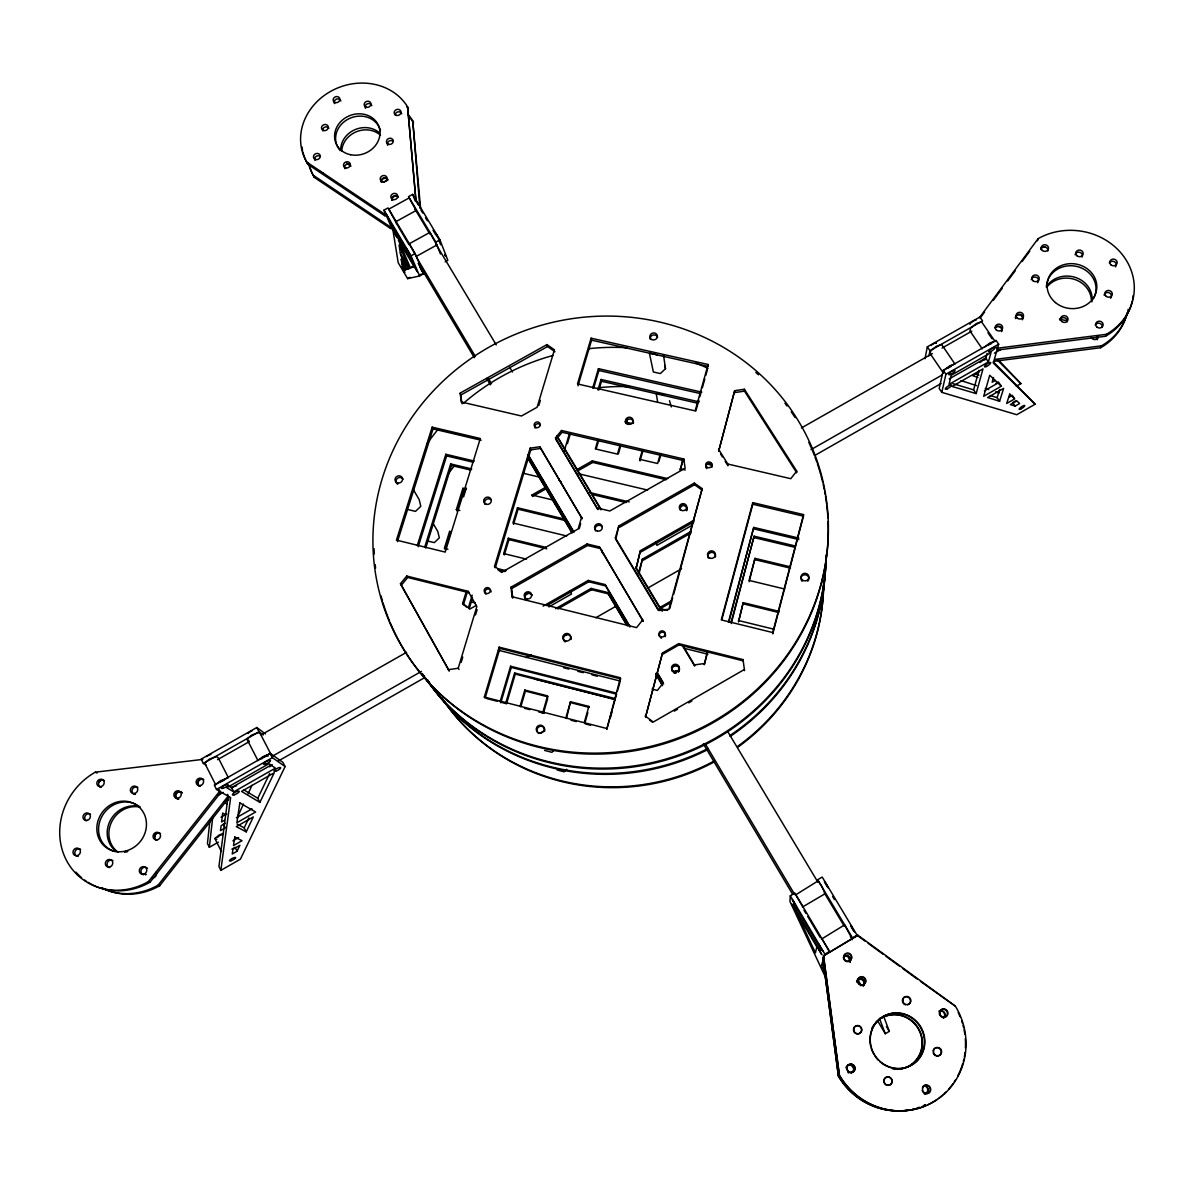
<?xml version="1.0" encoding="UTF-8"?>
<svg xmlns="http://www.w3.org/2000/svg" width="1194" height="1194" viewBox="0 0 1194 1194"><rect width="100%" height="100%" fill="white"/><g stroke="black" fill="none" stroke-linecap="round" stroke-linejoin="round"><path stroke-width="1.5" d="M744.384 389.259L796.726 471.108L796.667 472.794L744.474 391.139L744.384 389.259L734.683 390.677L718.713 451.019L734.683 390.677M803.458 516.166L803.532 514.584L752.757 502.629L721.28 619.91L772.757 632.551L772.772 633.835L803.458 516.166L752.817 504.241L752.757 502.629M823.636 958.364L824.89 954.17L829.502 951.454L794.861 893.112L790.294 895.784L789.95 901.47L825.308 976.886M795.323 895.067L818.174 880.829L821.845 886.351L825.158 893.694L802.443 907.037M210.04 819.532L207.443 843.471L209.353 847.307L218.338 842.173M209.353 847.307L212.636 817.994M228.009 797.025L218.935 866.501L220.86 870.366L240.397 859.173L285.097 766.578L282.903 762.354L270.157 753.324L214.293 785.115L216.502 789.473L230.636 797.622L220.86 870.366M818.009 881.754L818.174 880.829M925.007 358.722L927.335 346.842L979.871 317.022L982.543 320.887L929.977 350.738L928.962 355.812M1035.108 404.214L993.274 363.021L998.677 344.215L995.99 340.32L943.26 370.319L939.185 388.498L941.782 392.348L1016.766 414.721L1035.108 404.214L993.274 361.797M941.782 392.348L945.917 374.244L943.26 370.319M821.472 939.111L844.576 924.902L851.561 937.783M772.757 632.551L803.532 514.584M728.37 622.313L753.742 527.405L798.861 538.106M728.982 621.79L753.742 527.405M731.116 622.298L754.101 536.181L794.98 545.912M731.235 623.537L754.101 536.181M743.205 602.642L738.549 621.701L743.205 602.642L778.876 611.328M790.473 566.866L754.981 558.344L749.116 580.418L784.697 589.03M749.175 581.702L754.981 558.344M707.609 652.342L704.281 664.715L707.43 651.163M721.907 619.417L752.817 504.241M976.155 393.587L952.096 386.468L982.99 368.871L976.155 393.587L973.617 389.871L978.916 370.364M702.191 488.644L668.894 609.149L658.909 610.552L615.388 537.897L618.79 525.972L694.311 483.077L702.191 488.644L673.655 594.343M669.685 608.701L672.655 597.94M662.521 652.939L645.536 717.042L662.521 652.939L678.729 643.626L743.026 659.595L744.549 670.64M980.005 362.528L985.751 358.096L987.05 353.394M616.477 694.609L606.731 729.415L620.432 677.774L499.167 647.163L484.316 697.042L485.107 698.147L499.898 648.402L499.167 647.163M708.132 364.498L695.147 410.885L577.493 383.946L591.105 338.186L708.132 364.498L708.311 366.439L591.582 340.156L591.105 338.186M617.447 691.132L620.373 680.684M695.863 410.93L698.848 400.244M699.848 396.692L701.341 391.348M702.341 387.796L704.818 378.886M705.818 375.334L707.311 369.991M610.418 717.609L611.895 712.311M683.237 459.675L680.267 470.272L682.52 459.914M638.327 573.672L642.432 559.105L691.042 531.42M639.238 573.045L642.432 559.105M988.393 361.931L991.02 352.588L951.17 375.274L949.036 384.364L988.393 361.931L985.751 358.096M584.359 722.295L588.851 706.415L570.493 701.729L565.956 717.564M660.133 454.69L657.625 463.511L639.76 459.332L642.268 450.526M584.836 723.251L587.821 712.684M658.909 461.511L660.894 454.466M661.058 610.074L636.103 568.493L640.372 550.688L693.789 520.285M636.103 568.493L640.372 550.688M658.282 610.313L615.806 539.404L618.79 525.972M566.478 718.534L570.493 701.729M643.088 450.317L640.074 460.869L639.76 459.332M543.598 712.654L547.658 698.639M618.373 453.914L620.402 446.899M542.524 713.43L547.598 695.878L524.808 690.057L520.196 705.818M620.029 445.332L617.492 454.123L595.313 448.929L597.866 440.168M626.641 422.482L627.656 418.96M1132.21 301.067A62.118 55.999 7.5 0 1 1105.51 336.26L997.975 349.976L998.527 348.066L1106.331 334.32A62.282 56.118 7.5 0 0 1124.106 256.979A62.282 56.118 7.5 0 0 1038.123 238.651L979.543 317.529M520.823 706.803L525.42 691.087L524.808 690.057M596.239 448.735L598.806 439.989M581.627 517.047L578.165 528.927L502.241 571.986L494.555 566.299L530.136 448.168L539.778 446.765L582.135 518.614L539.778 446.765M579.18 528.763L580.657 523.688M505.853 702.759L514.614 672.998L614.91 698.505M597.955 389.931L601.045 379.483L699.147 401.856M514.614 672.998L515.271 674.103L506.54 703.788L501.211 702.281M598.91 389.945L601.463 381.244L601.045 379.483M993.542 377.453L992.139 382.244L995.348 380.423M500.092 701.759L510.569 666.237L616.194 693.042M592.702 388.08L598.433 368.662L701.818 392.154M500.793 702.803L511.256 667.386L510.569 666.237M593.672 388.095L598.881 370.483L598.433 368.662M823.427 955.916L857.889 935.245L955.379 1006.169A70.401 67.491 58.5 0 1 933.798 1101.749A70.401 67.491 58.5 0 1 839.382 1075.167L823.427 955.916L857.889 935.245M578 385.811L591.582 340.156M564.299 450.899L569.508 433.303M567.404 443.661L570.001 434.885M1037.482 240.8L1038.123 238.651M530.136 448.168L530.778 449.884L495.301 567.732L494.555 566.299M508.316 538.24L508.942 539.598L504.346 554.897L503.704 553.568L508.316 538.24L546.165 547.449M565.658 519.345L517.48 507.763L512.913 522.972L566.657 535.972M513.524 524.36L518.092 509.181L517.48 507.763M825.905 973.349L821.412 965.737L822.815 961.08L824.188 964.334M469.197 608.806L472.421 598.194M459.048 669.446L458.197 668.267L476.839 606.597L468.167 591.314L406.721 576.06L400.468 583.717L449.153 670.834L400.468 583.717M461.168 662.416L462.765 657.148M475.511 614.97L477.107 609.701M538.763 405.587L540.345 400.378M466.361 606.97L462.645 603.477L466.391 591.164M463.436 604.761L467.182 592.478M468.436 607.552L472.197 595.134M445.138 549.688L450.466 532.464L449.705 531.091L444.362 548.359L447.899 549.225M463.585 496.898L466.317 488.047M999.602 401.259L987.617 397.527L1003.632 388.378L999.602 401.259L997.154 397.677L999.632 389.587M462.929 488.271L463.675 489.734L457.093 511.032L456.332 509.614L462.929 488.271L466.451 489.122M424.87 546.643L450.675 463.929L471.734 468.943M425.736 548.031L451.466 465.496L450.675 463.929M417.258 545.568L445.825 454.287L474.317 461.063M418.243 546.703L446.646 455.914L445.825 454.287M432.153 427.153L396.438 540.121L445.213 552.091L480.301 438.497L432.153 427.153L433.049 428.915L397.438 541.613M844.307 925.663L844.576 924.902M1101.465 345.842L995.259 359.364L994.721 361.215L1100.659 347.723L1101.465 345.842A61.357 55.402 7.7 0 0 1127.42 312.813M1105.51 336.26L1106.331 334.32M237.307 817.547L243.472 803.995M248.098 793.846L251.949 785.368M246.233 831.86L236.308 826.621L253.307 816.92L246.233 831.86L244.203 827.875L248.904 817.875M237.054 851.232L239.875 845.292L232.949 849.247L232.248 853.979L237.054 851.232L235.084 847.322L231.875 849.158M259.874 802.383L241.546 791.398L274.232 772.772L259.874 802.383L257.77 798.264L269.665 773.503M980.155 318.022L984.557 312.082M993.378 300.201L1002.199 288.321M1007.706 280.888L1015.422 270.501M1022.049 261.59L1029.765 251.188M796.726 471.108L790.786 478.69L727.818 464.033L718.564 449.287M202.831 759.384L95.281 772.19A65.357 59.879 -51.7 0 0 65.685 858.829A65.357 59.879 -51.7 0 0 148.444 881.575L219.218 791.801L220.651 792.637L150.071 882.172A65.177 59.745 -51.7 0 1 87.908 882.276M101.848 888.052A64.342 59.043 -51.9 0 0 158.115 885.127L227.711 796.696L229.114 797.488L159.697 885.709A64.177 58.909 -51.9 0 1 101.833 887.739M642.775 619.776L636.611 627.611L512.062 596.731L510.987 587.194L587.09 543.971L599.433 546.956L643.133 621.089L599.433 546.956M555.479 437.914L597.97 509.629L556.061 439.661L555.479 437.914L561.523 430.497L683.819 459.003L684.072 460.72L562.076 432.258L561.523 430.497M556.061 439.661L562.076 432.258M401.453 585.105L407.706 577.463L468.988 592.702L468.167 591.314M566.717 769.264L564.135 771.817L557.195 770.011M554.12 750.175L551.927 752.324L544.598 750.429M663.476 354.961L665.521 368.647L660.372 373.573L653.357 371.976L649.476 353.454M204.607 763.145L209.293 759.175L216.189 756.563L218.338 757.936L228.457 777.831M258.008 760.668L246.904 739.116L251.665 735.116L258.456 732.564L260.441 734.011L271.545 755.459M215.562 784.816L220.293 780.861L227.188 778.204M259.202 759.668L262.799 756.683L269.59 754.071M269.68 766.802L272.038 764.861M221.323 851.367L214.86 838.472L219.009 835.084L223.562 833.248M984.065 347.499L989.93 342.947L995.005 341.275L981.572 321.858L976.498 323.484L970.662 328.051L969.946 330.977L982.259 348.872M838.367 1075.779L822.815 957.991L838.367 1075.779A69.267 66.401 58.8 0 0 908.768 1110.077M955.379 1006.169L920.499 981.423M877.68 1020.915L885.291 1033.735L889.306 1031.347L884.127 1017.542M821.412 965.737L824.263 964.065M744.459 669.446L653.267 722.027L645.178 715.967M674.341 711.117L677.535 709.281M688.699 702.848L691.893 700.997M662.819 654.178L678.998 644.894L743.116 660.819L743.026 659.595M1015.721 400.871L1012.706 402.587L1015.109 406.094L1019.631 403.512L1016.87 400.886L1010.363 404.617L1015.109 406.094M660.192 607.313L671.237 600.985M658.909 609.433L671.491 602.224M233.77 791.861L275.426 768.13L268.978 763.712L226.785 787.741L233.77 791.861L231.591 787.592L228.785 785.921M555.568 608.656L591.075 588.418L607.776 592.522L627.492 625.865M557.732 608.985L591.537 589.732L608.194 593.821L626.94 625.507M228.666 799.726L224.039 802.353L226.935 803.98M979.08 372.05L972.692 375.692L977.931 377.453M221.024 817.203L226.696 813.965M224.427 820.323L221.577 821.95L222.696 813.084L225.651 814.681M225.248 823.353L221.114 825.711L220.487 830.606L225.293 827.86L223.338 823.994M995.871 383.513L998.468 382.02M236.397 817.741L252.009 808.831M984.378 390.796L998.826 382.558L1001.333 386.214L983.677 396.304L989.736 375.259L1001.333 386.214M526.151 657.521L531.002 654.745M563.389 636.253L566.628 634.402M595.776 617.761L616.82 605.731M647.581 588.164L681.595 568.747M707.505 553.941L710.743 552.091M1016.318 386.259L1020.885 383.647L998.02 359.588M232.92 840.83L238.621 837.576M1009.079 397.169L1012.288 395.333L1013.915 397.692M265.486 733.952L256.8 727.519L201.159 759.1L203.338 763.429L206.219 765.175M476.391 605.343L469.973 608.985L462.645 603.477M203.338 763.429L259.008 731.803L263.337 734.982M512.062 596.731L512.763 598.09L511.689 588.582L587.597 545.479L599.895 548.449M619.208 527.509L694.535 484.719L702.4 490.286M217.532 759.683L249.233 741.668M261.173 734.892L406.632 652.267M801.443 427.945L932.365 353.573M942.066 348.066L971.841 331.156M175.369 793.07L178.593 791.234M524.569 594.567L527.808 592.731M272.247 756.295L421.422 671.386M810.995 449.631L942.32 374.886M216.502 789.473L272.396 757.653L285.097 766.578M945.917 374.244L998.677 344.215M543.076 606.149L588.239 580.433L605.179 584.597L629.566 625.775M546.882 605.597L588.717 581.776L605.612 585.926L629.939 627.029M640.73 552.106L693.998 521.793M218.293 795.159L223.144 792.398M231.248 787.786L271.769 764.712M278.247 761.026L424.094 677.968M548.882 606.895L571.568 593.985L569.747 590.851M692.401 525.136L656.879 545.374L656.118 541.792M815.144 455.242L941.126 383.513M949.2 378.901L986.348 357.752M994.423 353.155L1000.87 349.484M642.76 560.479L691.251 532.867M546.464 488.585L532.554 496.45L531.972 495.003L545.927 487.122M576.866 469.63L592.299 460.899L667.759 478.645M577.329 471.137L592.746 462.436L666.237 479.719M460.272 393.035L546.956 344.588L554.449 349.842L537.106 407.244L521.479 416.005L461.242 401.99L460.272 393.035L462.048 403.811M461.093 394.886L547.539 346.544L555.016 351.782M400.318 253.158L399.094 244.889L409.393 268.531L400.318 253.158L402.856 251.755M419.616 275.948L411.005 255.829L415.139 253.546L388.05 207.92L383.946 210.174L393.11 231.188L398.199 262.68L407.617 278.65L419.616 275.948L423.646 273.71L415.139 253.546M435.795 242.128L439.914 239.845L412.646 194.383L408.542 196.637L435.795 242.128L440.467 254.038M406.945 269.337L408.781 268.725L400.557 254.8L406.945 269.337L409.438 267.949M410.408 267.769L414.273 266.934L398.378 240.084L410.408 267.769L414.288 265.62M407.617 278.65L410.005 277.321M445.153 261.814L447.84 260.322L439.914 239.845M416.124 210.517L395.677 221.785L388.722 209.174L409.199 197.905L416.124 210.517L414.676 208.472M383.662 182.354L388.154 179.876M231.591 787.592L236.636 785.622M420.094 274.56L423.646 273.71M734.788 392.557L744.474 391.139M530.778 449.884L540.404 448.481M448.272 669.655L458.197 668.267M683.087 645.969L694.445 664.909L704.087 663.566M650.223 353.245L657.416 354.857M598.881 370.483L700.191 393.527M656.924 393.274L663.745 394.841M601.463 381.244L697.52 403.184M624.88 421.93L632.044 423.586M708.191 462.765L711.758 463.6M706.594 463.944L711.923 465.197M680.043 468.764L685.237 469.973M433.049 428.915L481.078 440.228M577.612 473.525L647.626 490.077M523.062 473.212L540.792 477.421M446.646 455.914L473.287 462.242M753.802 528.882L798.801 539.569M589.776 492.57L629.238 501.943M592.015 494.45L625.999 502.54M451.466 465.496L470.734 470.093M754.16 537.613L794.935 547.33M597.507 508.047L609.791 510.987L685.132 468.242L683.819 459.003M531.972 495.003L553.479 500.137M755.041 559.673L790.443 568.165M518.092 509.181L566.15 520.748M456.332 509.614L459.854 510.48M408.527 509.689L415.482 511.375L420.81 506.331L419.184 499.614L412.781 488.659M508.942 539.598L546.718 548.792M743.28 603.865L778.861 612.552M503.704 553.568L526.494 559.15M427.706 541.016L434.303 542.628L439.332 537.837L437.78 531.434L433.213 523.629M738.444 620.507L774.19 629.283M499.062 568.971L506.092 570.702M660.431 608.656L667.655 610.433M499.734 570.269L504.972 571.553M684.386 648.357L707.893 654.208M471.809 602.089L475.361 602.985M499.898 648.402L620.865 678.938M498.376 650.237L619.999 680.983M652.043 689.072L657.387 690.431L663.327 682.804L657.7 673.297M563.523 667.715L568.896 669.073M577.792 671.327L583.12 672.67M592 674.909L597.328 676.252M511.256 667.386L616.611 694.132M534.837 679.043L614.94 699.415M515.271 674.103L615.313 699.55M525.42 691.087L548.165 696.893M570.986 702.729L589.314 707.415L588.851 706.415M484.316 697.042L606.268 728.37M486.898 698.609L497.629 701.371M524.464 708.266L529.823 709.639M538.763 711.937L544.136 713.325M570.956 720.221L576.329 721.594M585.269 723.892L590.642 725.265M952.946 383.662L973.617 389.871M990.274 395.512L997.154 397.677M960.961 380.587L976.573 385.647M985.244 388.468L988.722 389.587M995.662 391.841L999.139 392.96M975.468 373.856L978.976 375.05M148.444 881.575L150.071 882.172M158.115 885.127L159.697 885.709M214.86 838.472L216.771 839.397M95.281 772.19L97.027 773.055M237.099 824.084L244.203 827.875M243.979 789.935L257.77 798.264M306.724 162.071L384.334 213.95L385.259 216.084L307.828 164.294L306.724 162.071A57.64 50.864 -21 0 1 331.26 91.028A57.64 50.864 -21 0 1 407.617 106.908L415.825 199.264L407.617 106.908M313.261 175.264L389.856 226.576L390.766 228.651L314.335 177.428L313.261 175.264A56.834 50.282 -21 0 1 308.38 163.071M246.904 739.116L248.949 740.549M857.68 935.723L865.157 941.156M868.142 943.335L883.097 954.215M886.097 956.394L899.56 966.185M902.545 968.364L917.499 979.259M497.853 569.628L501.689 572.463M649.566 720.057L652.252 722.072M997.244 359.931L1020.885 383.647M850.65 925.171L854.397 931.872M531.793 594.836C529.569 590.806 522.912 594.567 525.285 598.537M438.78 239.188L438.87 238.696M420.945 268.963L420.989 268.546M987.96 332.783L992.184 338.902M995.871 346.932L997.975 349.976M406.721 576.06L407.706 577.463M927.335 346.842L929.977 350.738M420.855 269.292L423.004 272.486L418.333 263.322M418.124 204.726L417.393 203.592M444.81 255.068L445.526 256.009L444.929 254.501M826.651 885.933C831.621 893.037 821.935 876.247 825.099 883.276M853.561 930.723L851.964 928.111M795.398 894.187L802.532 906.216M821.651 938.409L828.905 950.618M720.564 453.959L722.4 456.899M725.176 461.317L727.952 465.735L727.818 464.033M557.135 436.064L600.582 508.48M635.745 567.105L662.252 611.268M556.837 436.317L600.925 509.823M682.177 645.267L694.654 666.058L694.445 664.909M420.84 209.89L422.721 213.025M425.527 217.711L427.407 220.83M433.034 230.218L435.84 234.905M832.606 896.485L834.487 899.619M414.9 209.01L429.87 234.039M436.138 244.501L496.256 344.917M509.629 367.23L512.48 372.006M727.758 731.623L817.845 882.082M824.308 892.873L844.024 925.813M850.426 936.499L852.352 939.708M886.455 1026.541L889.306 1031.347M395.707 222.263L397.602 225.472M398.229 226.517L402.348 233.457M402.885 234.367L408.99 244.651M416.572 257.441L475.406 356.558M488.689 378.931L491.54 383.722M705.281 743.862L794.503 894.187M803.995 910.171L805.905 913.38M807.801 916.574L820.308 937.663M418.407 263.441L474.317 357.678M486.63 378.438L490.421 384.826M703.385 743.862L792.547 894.127M383.946 210.174L411.005 255.829M790.294 895.784L824.89 954.17M528.106 454.69L574.015 532.121M528.852 456.541L573.553 531.912M657.998 674.431L663.61 683.908M528.136 458.212L572.314 532.778M655.67 673.491L662.252 684.61M527.808 458.227L571.881 532.628M655.984 674.61L662.536 685.699M825.591 884.157L826.114 885.053M438.049 238.024L435.706 233.293L438.556 238.039M419.795 267.053L420.228 267.814M419.855 266.381L420.676 267.919M416.497 202.025L415.019 198.816L418.378 204.681M851.471 927.231L850.755 925.813M256.8 727.519L259.008 731.803M270.157 753.324L272.396 757.653M510.987 587.194L511.689 588.582M227.487 794.294L229.114 797.488M219.009 789.398L220.651 792.637M205.278 764.25L215.114 783.697M824.532 972.394L825.994 975.513M847.382 955.304L850.382 962.08M857.889 979.035L860.904 985.811M412.646 194.383L415.258 200.95M438.661 239.591L440.646 244.74M879.381 1018.243L885.291 1033.735M407.811 114.191A56.834 50.282 -21 0 1 412.736 120.818L420.587 208.338M588.239 580.433L588.717 581.776M591.075 588.418L591.537 589.732M587.09 543.971L587.597 545.479M605.179 584.597L605.612 585.926M607.776 592.522L608.194 593.821M546.956 344.588L547.539 346.544M664.595 365.394L665.521 368.647M669.506 400.736L671.282 406.945M592.299 460.899L592.746 462.436M615.388 537.897L615.806 539.404M678.729 643.626L678.998 644.894M656.252 393.721L657.685 402.199M679.684 509.659L681.401 505.659A3.716 3.537 -9.6 0 1 685.878 506.137L686.848 507.704A3.716 3.537 -9.6 0 1 686.475 510.39M823.561 955.484L839.382 1075.167M694.311 483.077L694.535 484.719M412.736 120.818L419.9 208.084M217.83 837.516A3.448 0.866 -27.1 0 1 217.89 837.248M218.621 836.457A3.448 0.866 -27.1 0 1 219.233 836.009M220.756 835.128A3.448 0.866 -27.1 0 1 222.994 834.322M261.725 758.906A3.881 1.075 -27.3 0 1 262.964 757.877M263.799 757.369A3.881 1.075 -27.3 0 1 268.128 756.16M219.845 782.548A3.91 1.075 -26.9 0 1 224.054 780.339M984.557 359.991A3.716 0.97 -34.3 0 1 985.363 359.484M987.901 345.484A3.791 1.015 -34.4 0 1 991.647 343.544M947.857 368.274A3.776 1.015 -34.1 0 1 951.021 366.468M969.946 324.35A3.776 1.06 -34.6 0 1 970.14 323.902M971.125 322.783A3.776 1.06 -34.6 0 1 973.453 321.082M974.244 320.679A3.776 1.06 -34.6 0 1 975.991 320.276M932.723 344.245A3.761 1.06 -34.3 0 1 936.409 343.379M931.23 345.424A3.761 1.06 -34.3 0 1 931.932 344.827M248.098 733.549A3.866 1.119 -27.1 0 1 252.262 730.698M206.681 756.578A3.895 1.119 -26.7 0 1 208.204 755.533M209.114 755.071A3.895 1.119 -26.7 0 1 210.89 754.399M650.297 339.424A3.776 3.492 -11 0 1 652.969 335.066A3.776 3.492 -11 0 1 657.596 337.424M540.673 733.325A3.94 3.836 -35.8 0 1 544.091 731.355M537.404 732.131A4 3.881 -35.5 0 1 540.434 726.25A4 3.881 -35.5 0 1 544.673 731.116M538.822 733.549A4 3.881 -35.5 0 1 538.016 732.937M801.084 579.583A3.97 3.791 2.6 0 1 805.86 574.851A3.97 3.791 2.6 0 1 807.756 581.179M802.144 581.269A3.97 3.791 2.6 0 1 801.502 580.493M397.736 484.242A3.821 3.567 -27.8 0 1 396.99 483.674M396.423 482.943A3.821 3.567 -27.8 0 1 398.005 477.973A3.821 3.567 -27.8 0 1 403.094 479.197M78.177 856.396A3.94 3.582 -52.8 0 1 75.013 851.606A3.94 3.582 -52.8 0 1 80.625 849.277M334.529 103.594A3.433 3 -21.1 0 1 336.395 99.177A3.433 3 -21.1 0 1 340.827 101.057M1115.942 266.128A3.731 3.343 8.3 0 1 1115.405 266.844M1109.286 262.964A3.731 3.343 8.3 0 1 1116.271 265.322M923.992 1085.555A4.224 4.015 59.9 0 1 928.216 1089.764A4.224 4.015 59.9 0 1 924.29 1093.898M922.529 1087.271A4.283 4.075 59.7 0 1 927.783 1085.6A4.283 4.075 59.7 0 1 930.096 1090.898A4.283 4.075 59.7 0 1 925.26 1093.495M924.246 1093.062A4.283 4.075 59.7 0 1 922.231 1090.48M307.828 164.294A57.506 50.76 -21 0 1 302.903 151.981M302.56 150.354A57.506 50.76 -21 0 1 302.037 147.056M406.647 106.475A57.506 50.76 -21 0 1 408.482 109.266M381.199 181.757A3.478 3.104 -20.8 0 1 387.602 179.16M392.154 200.368A3.492 3.119 -20.8 0 1 393.602 196.01A3.492 3.119 -20.8 0 1 398.244 197.01M387.737 145.28A3.463 3.06 -20.1 0 1 387.423 144.549M387.349 143.743A3.463 3.06 -20.1 0 1 393.274 141.34M344.887 168.757A3.463 3.075 -21.8 0 1 350.454 164.802M322.619 130.773A3.448 3.03 -21.9 0 1 328.947 128.206M365.498 108.266A3.433 3.015 -20.2 0 1 367.349 103.833A3.433 3.015 -20.2 0 1 371.812 105.714M314.903 160.429A3.463 3.06 -22.6 0 1 320.455 156.489M395.065 114.863A3.448 3.045 -19.4 0 1 401.766 113.833M340.215 150.623A22.999 20.298 -21 0 1 348.723 118.833A22.999 20.298 -21 0 1 380.408 130.624M323.081 172.891A3.418 3.03 -22.6 0 1 321.425 172.533M320.753 172.055A3.418 3.03 -22.6 0 1 320.246 171.443M351.006 166.13A22.731 20.119 -21 0 1 346.529 163.026M340.723 148.757A22.731 20.119 -21 0 1 355.484 129.445A22.731 20.119 -21 0 1 379.617 133.012M314.335 177.428A56.715 50.193 -21 0 1 310.336 168.429M309.873 166.847A56.715 50.193 -21 0 1 309.112 163.653M408.661 116.475A56.715 50.193 -21 0 1 410.781 119.027M411.766 120.355A56.715 50.193 -21 0 1 413.572 123.101M341.738 150.966A22.686 20.074 -21 0 1 356.439 131.713A22.686 20.074 -21 0 1 380.528 135.265M86.266 881.202A65.177 59.745 -51.7 0 1 84.655 880.068M81.565 877.635A65.177 59.745 -51.7 0 1 75.953 872.142M178.831 799.144A3.881 3.582 -50 0 1 175.772 793.965A3.881 3.582 -50 0 1 181.906 792.712M200.159 786.368A3.866 3.582 -49.2 0 1 198.01 781.339A3.866 3.582 -49.2 0 1 203.413 779.473M135.415 794.398A3.881 3.567 -49.9 0 1 132.221 789.697A3.881 3.567 -49.9 0 1 137.803 787.398M156.28 840.098A3.91 3.612 -52.2 0 1 155.31 834.904A3.91 3.612 -52.2 0 1 160.489 833.487M109.52 867.62A3.94 3.612 -53.5 0 1 107.46 862.471A3.94 3.612 -53.5 0 1 112.893 860.605M86.311 820.756A3.91 3.552 -51.2 0 1 85.401 815.606A3.91 3.552 -51.2 0 1 90.55 814.204M146.295 874.396A3.94 3.627 -54 0 1 145.37 874.784M143.444 874.784A3.94 3.627 -54 0 1 141.593 869.157A3.94 3.627 -54 0 1 147.519 868.351M100.997 787.398A3.881 3.537 -49.6 0 1 98.968 782.383A3.881 3.537 -49.6 0 1 104.341 780.533M127.788 851.576A26.074 23.895 -51.7 0 1 124.549 852.232M114.967 851.606A26.074 23.895 -51.7 0 1 102.072 816.129A26.074 23.895 -51.7 0 1 139.862 807.054A25.671 23.567 -51.9 0 0 111.549 822.084A25.671 23.567 -51.9 0 0 118.102 852.247M98.654 781.831A64.342 59.043 -51.9 0 1 102.057 779.473M156.115 872.262A3.895 3.582 -54.2 0 1 152.489 877.963M155.548 833.89A25.731 23.611 -51.9 0 1 154.698 837.113M116.43 851.576A25.731 23.611 -51.9 0 1 110.236 820.606A25.731 23.611 -51.9 0 1 139.758 806.681M937.23 1099.286A70.207 67.297 58.6 0 1 927.604 1104.823M925.574 1105.719A70.207 67.297 58.6 0 1 839.218 1075.272M958.2 1012.497A70.207 67.297 58.6 0 1 960.066 1016.676M961.677 1020.974A70.207 67.297 58.6 0 1 962.379 1023.154M963.021 1025.362A70.207 67.297 58.6 0 1 963.588 1027.571M964.08 1029.81A70.207 67.297 58.6 0 1 964.842 1034.317M965.319 1038.87A70.207 67.297 58.6 0 1 965.409 1047.974M965.006 1052.496A70.207 67.297 58.6 0 1 964.319 1056.974M963.871 1059.197A70.207 67.297 58.6 0 1 963.334 1061.391M962.737 1063.57A70.207 67.297 58.6 0 1 957.692 1076.063M955.469 1079.958A70.207 67.297 58.6 0 1 954.26 1081.854M952.991 1083.689A70.207 67.297 58.6 0 1 948.842 1088.928M945.782 1092.167A70.207 67.297 58.6 0 1 944.17 1093.704M942.499 1095.196A70.207 67.297 58.6 0 1 939.036 1097.973M859.605 984.707A4.134 4 56.3 0 1 859.128 977.811A4.134 4 56.3 0 1 865.486 980.468A4.134 4 56.3 0 1 860.59 985.11M905.515 1004.796A4.179 4.015 54.8 0 1 903.022 998.438A4.179 4.015 54.8 0 1 909.679 998.468A4.179 4.015 54.8 0 1 907.619 1004.796M933.111 1050.705A4.239 4.045 56.7 0 1 939.335 1048.392A4.239 4.045 56.7 0 1 939.588 1055.257A4.239 4.045 56.7 0 1 933.186 1052.869M883.918 1082.242A4.254 4.06 61.9 0 1 888.44 1077.033A4.254 4.06 61.9 0 1 891.291 1083.615A4.254 4.06 61.9 0 1 884.366 1083.256M939.917 1015.378A4.209 4.015 53.5 0 1 942.857 1009.184A4.209 4.015 53.5 0 1 947.275 1014.751A4.209 4.015 53.5 0 1 940.603 1016.228M847.247 1066.242A4.224 4.045 64.1 0 1 854.113 1065.988A4.224 4.045 64.1 0 1 851.635 1072.496A4.224 4.045 64.1 0 1 846.859 1067.257M870.665 1046.078A28.089 26.925 58.6 0 1 899.41 1013.318A28.089 26.925 58.6 0 1 922.469 1052.302A28.089 26.925 58.6 0 1 879.859 1061.615M878.53 1060.362A28.089 26.925 58.6 0 1 875.008 1056.108M874.023 1054.556A28.089 26.925 58.6 0 1 871.127 1047.839M925.544 1104.928A69.267 66.401 58.8 0 1 923.544 1105.808M919.44 1107.39A69.267 66.401 58.8 0 1 917.35 1108.077M915.231 1108.674A69.267 66.401 58.8 0 1 913.097 1109.226M856.591 981.781A4.075 3.94 56.6 0 1 862.366 979.349A4.075 3.94 56.6 0 1 863.352 985.692A4.075 3.94 56.6 0 0 862.411 979.259A4.075 3.94 56.6 0 0 856.635 981.692M843.77 956.812A4.045 3.925 55.3 0 1 850.128 961.663M843.561 957.155A4.03 3.925 55.4 0 1 849.904 961.991M923.604 1085.63A4.209 4 59.9 0 1 924.932 1093.823M938.977 1011.109A4.149 3.97 53.8 0 1 944.544 1012.631A4.149 3.97 53.8 0 1 943.29 1018.198M848.889 1072.943A4.164 4 64.2 0 1 847.904 1072.525M845.919 1067.869A4.164 4 64.2 0 1 846.292 1066.869M846.919 1066.018A4.164 4 64.2 0 1 853.262 1066.914A4.164 4 64.2 0 1 850.979 1072.958M871.948 1027.974A27.701 26.552 58.8 0 1 905.142 1016.631A27.701 26.552 58.8 0 1 921.753 1049.138A27.701 26.552 58.8 0 1 892.903 1069.003M925.141 1104.943A69.073 66.222 58.8 0 1 923.141 1105.838M919.052 1107.405A69.073 66.222 58.8 0 1 916.962 1108.077M914.858 1108.689A69.073 66.222 58.8 0 1 912.723 1109.226M908.41 1110.077A69.073 66.222 58.8 0 1 838.203 1075.869M856.74 981.155A4.06 3.94 56.6 0 1 864.098 984.229M863.74 985.199A4.06 3.94 56.6 0 1 863.128 986.035M939.499 1010.975A4.134 3.955 53.8 0 1 943.648 1017.81M847.546 1065.496A4.149 3.985 64.2 0 1 853.068 1067.048A4.149 3.985 64.2 0 1 851.74 1072.66M875.769 1022.601A27.626 26.492 58.8 0 1 917.589 1027.765A27.626 26.492 58.8 0 1 904.709 1067.973M903.037 1068.481A27.626 26.492 58.8 0 1 897.858 1069.331M1133.106 295.619A62.118 55.999 7.5 0 1 1132.584 299.261M1015.676 318.619A3.716 3.388 6.4 0 1 1019.034 314.261A3.716 3.388 6.4 0 1 1022.855 318.44M995.035 327.932A3.716 3.388 5.9 0 1 1000.035 326.529A3.716 3.388 5.9 0 1 1001.647 331.141M1059.929 320.231A3.746 3.388 8.1 0 1 1064.347 317.708A3.746 3.388 8.1 0 1 1067.242 321.798M1038.168 281.978A3.701 3.343 6.1 0 1 1037.616 282.68M1031.243 279.62A3.701 3.343 6.1 0 1 1035.631 277.127A3.701 3.343 6.1 0 1 1038.481 281.157M1075.107 254.74A3.716 3.328 7 0 1 1079.943 252.382A3.716 3.328 7 0 1 1082.048 257.068M1111.077 297.47A3.746 3.373 8.9 0 1 1110.539 298.187M1104.077 295.082A3.746 3.373 8.9 0 1 1108.48 292.575A3.746 3.373 8.9 0 1 1111.405 296.634M1040.571 249.442A3.686 3.313 5.7 0 1 1044.944 246.964A3.686 3.313 5.7 0 1 1047.78 250.949M1095.241 324.932A3.761 3.403 9.4 0 1 1102.286 327.35M1046.422 287.306A24.85 22.402 7.5 0 1 1077.078 266.516A24.85 22.402 7.5 0 1 1093.406 298.769M1128.211 309.246A61.357 55.402 7.7 0 1 1127.852 311.037M1041.243 248.009A61.357 55.402 7.7 0 1 1044.869 246.651M1098.346 336.156A3.716 3.358 9.6 0 1 1091.122 337.201M1067.376 320.455A24.537 22.164 7.7 0 1 1059.481 318.992M1046.541 286.441A24.537 22.164 7.7 0 1 1075.704 277.515A24.537 22.164 7.7 0 1 1091.898 301.888M1126.987 313.007A61.207 55.282 7.7 0 1 1100.659 347.723M1096.943 336.395A3.701 3.358 9.6 0 1 1097.167 339.753M1046.75 287.247A24.477 22.104 7.7 0 1 1073.436 279.068A24.477 22.104 7.7 0 1 1091.316 299.53M679.61 509.122A3.716 3.522 -9.6 0 1 684.281 505.629A3.716 3.522 -9.6 0 1 686.535 510.763M1022.676 318.947A3.716 3.388 6.4 0 1 1022.348 319.768M1015.407 317.38A3.716 3.388 6.4 0 1 1022.751 318.067M995.438 327.693A3.716 3.388 5.9 0 1 1001.527 331.604M526.614 599.836A3.746 3.567 -25.4 0 1 525.867 599.269M526.778 600.164A3.731 3.567 -25.4 0 1 526.017 599.597M525.45 598.866A3.731 3.567 -25.4 0 1 526.912 593.925A3.731 3.567 -25.4 0 1 531.942 595.164M178.264 799.234A3.881 3.582 -50 0 1 175.966 794.637A3.881 3.582 -50 0 1 180.697 791.95M181.563 792.323A3.881 3.582 -50 0 1 182.279 792.92M199.667 786.219A3.866 3.582 -49.2 0 1 198.622 781.115A3.866 3.582 -49.2 0 1 203.756 779.667M381.438 182.309A3.478 3.089 -20.8 0 1 387.304 179.085M392.065 200.174A3.492 3.119 -20.8 0 1 397.945 196.906M674.237 672.177A3.761 3.657 -11.5 0 1 675.923 671.207M672.923 671.744A3.806 3.701 -11.6 0 1 674.625 665.521A3.806 3.701 -11.6 0 1 679.267 670.013M678.893 670.909A3.806 3.701 -11.6 0 1 678.296 671.685M676.595 672.67A3.806 3.701 -11.6 0 1 673.7 672.326M674.177 671.894A3.761 3.657 -11.5 0 1 678.699 671.267M672.386 671.267A3.806 3.701 -11.6 0 1 675.177 665.715A3.806 3.701 -11.6 0 1 679.341 670.297M678.953 671.207A3.806 3.701 -11.6 0 1 678.356 671.968M674.685 672.968A3.806 3.701 -11.6 0 1 673.774 672.61M823.547 580.568A207.308 198.995 -17 0 1 737.713 747.28M714.072 762.026A207.308 198.995 -17 0 1 445.571 703.251M444.616 701.893A207.308 198.995 -17 0 1 441.84 697.803M823.681 580.941A207.816 199.428 -17 0 1 737.623 746.384M713.908 761.16A207.816 199.428 -17 0 1 443.81 700.908M448.556 473.436A207.816 199.428 -17 0 1 454.541 465.66M598.284 387.766A207.816 199.428 -17 0 1 629.492 386.692M821.009 475.645A228.069 217.039 -17 0 1 822.756 482.555M823.159 484.286A228.069 217.039 -17 0 1 824.263 489.525M824.606 491.271A228.069 217.039 -17 0 1 825.248 494.779M825.532 496.54A228.069 217.039 -17 0 1 826.561 503.614M826.785 505.39A228.069 217.039 -17 0 1 827.905 517.883M828.069 521.479A228.069 217.039 -17 0 1 648.536 747.951A228.069 217.039 -17 0 1 390.274 622.79M389.587 621.149A228.069 217.039 -17 0 1 382.99 602.731M382.483 601.03A228.069 217.039 -17 0 1 381.035 595.896M375.588 568.105A228.069 217.039 -17 0 1 375.185 564.583M374.304 554.016A228.069 217.039 -17 0 1 374.08 548.718M755.832 372.453A228.069 217.039 -17 0 1 758.488 374.797M784.936 403.214A228.069 217.039 -17 0 1 787.07 406.035M791.204 411.766A228.069 217.039 -17 0 1 795.129 417.646M808.816 442.377A228.069 217.039 -17 0 1 811.696 448.854M812.383 450.481A228.069 217.039 -17 0 1 814.368 455.421M814.995 457.078A228.069 217.039 -17 0 1 816.815 462.078M817.383 463.75A228.069 217.039 -17 0 1 820.532 473.943M595.567 530.897A3.881 3.686 -17 0 1 597.03 525.808A3.881 3.686 -17 0 1 602.298 527.076M659.625 636.775A3.164 3.06 -13 0 1 662.371 632.133A3.164 3.06 -13 0 1 665.103 636.701M661.536 638.178A3.164 3.06 -13 0 1 660.775 637.88M705.967 467.347A3.089 2.925 -7.6 0 1 708.938 463.6A3.089 2.925 -7.6 0 1 711.952 467.227M706.773 468.63A3.089 2.925 -7.6 0 1 706.281 468.033M535.136 428.079A3.045 2.851 -18.8 0 1 536.33 424.139A3.045 2.851 -18.8 0 1 540.434 425.109M485.779 594.119A3.119 2.97 -28.1 0 1 486.913 589.194A3.119 2.97 -28.1 0 1 491.107 591.911M625.954 423.601A3.821 3.582 -13 0 1 629.671 418.99A3.821 3.582 -13 0 1 633.327 423.437M484.928 504.256A3.851 3.627 -24 0 1 491.032 499.719M565.299 641.894A3.94 3.806 -24.5 0 1 563.792 636.984A3.94 3.806 -24.5 0 1 568.702 634.939A3.94 3.806 -24.5 0 1 571.09 639.491M708.281 558.031A3.925 3.761 -6.9 0 1 711.117 552.389A3.925 3.761 -6.9 0 1 715.445 557.016M675.267 672.7A3.746 3.657 -11.5 0 1 676.177 672.326M825.352 567.762A215.577 206.219 -17 0 1 730.146 736.429M708.266 749.325A215.577 206.219 -17 0 1 431.243 685.401M430.273 683.983A215.577 206.219 -17 0 1 427.437 679.714M825.352 569.822A216.114 206.681 -17 0 1 730.027 735.459M708.087 748.399A216.114 206.681 -17 0 1 427.497 680.058M826.158 555.956A218.845 209.054 -17 0 1 666.953 759.757A218.845 209.054 -17 0 1 423.034 674.55M826.293 554.523A219.397 209.547 -17 0 1 669.267 758.056A219.397 209.547 -17 0 1 425.049 677.744M424.064 676.311A219.397 209.547 -17 0 1 422.139 673.431M426.721 444.347A219.397 209.547 -17 0 1 438.138 429.258M463.406 403.348A219.397 209.547 -17 0 1 552.867 355.513M588.642 348.693A219.397 209.547 -17 0 1 626.716 347.738M695.46 362.931A219.397 209.547 -17 0 1 708.072 368.409M603.821 554.255A3.731 3.567 -17 0 1 602.119 550.27M561.449 481.958A3.686 3.478 -18.5 0 1 558.792 478.63M404.706 272.277L401.647 266.844L404.706 272.277M406.885 249.218L410.363 255.531L406.885 249.218M413.855 265.456L417.273 271.635L413.855 265.456M794.294 904.142L794.07 906.888L819.845 950.409L820.412 948.215L794.294 904.142M234.77 837.024L233.487 845.591L242.039 840.71L234.77 837.024M239.845 802.905L236.89 822.711L255.635 812.01L239.845 802.905M930.723 350.738L930.156 353.588L943.379 373.08L944.006 370.304L949.812 365.767L954.976 364.051L941.663 344.529L936.499 346.185L930.723 350.738M816.845 946.887L815.427 952.827L796.637 912.753L816.845 946.887M1009.721 394.124L1006.691 403.468L1014.736 398.871L1009.721 394.124M857.068 935.201L852.486 937.902L817.651 879.739L822.203 877.068L857.068 935.201M429.855 232.397L409.258 243.77L416.228 256.397L436.78 245.039L429.855 232.397M405.288 269.874L404.557 270.113L401.945 264.217L405.288 269.874M792.383 899.828L796.413 906.768L792.383 899.828M792.07 904.321L796.01 911.097L792.07 904.321M818.591 944.066L822.681 951.066L818.591 944.066M817.726 947.633L821.711 954.499L817.726 947.633M386.468 214.696L389.841 220.89L386.468 214.696M393.781 231.487L397.08 237.546L393.781 231.487M409.945 255.456L389.483 220.935L394.035 231.382L414.273 265.561L409.945 255.456M405.856 269.695L401.721 262.695L401.199 259.128L405.856 269.695M950.693 374.304A3.776 1.015 -34.1 0 0 954.961 370.394A3.776 1.015 -34.1 0 0 949.827 372.782A3.776 1.015 -34.1 0 0 950.693 374.304M1020.855 408.945A3.343 0.776 -33.9 0 0 1024.751 405.572A3.343 0.776 -33.9 0 0 1020.288 407.706A3.343 0.776 -33.9 0 0 1020.855 408.945M986.438 366.483A3.716 0.955 -34.2 0 0 990.707 362.633A3.716 0.955 -34.2 0 0 985.707 364.961A3.716 0.955 -34.2 0 0 986.438 366.483M947.29 388.796A3.701 0.97 -33.9 0 0 951.469 384.99A3.701 0.97 -33.9 0 0 946.424 387.349A3.701 0.97 -33.9 0 0 947.29 388.796M990.617 351.573A3.791 1 -34.4 0 0 994.975 347.618A3.791 1 -34.4 0 0 989.886 349.976A3.791 1 -34.4 0 0 990.617 351.573M234.218 794.831A3.821 1.015 -27.1 0 0 239.263 791.428A3.821 1.015 -27.1 0 0 233.979 792.98A3.821 1.015 -27.1 0 0 234.218 794.831M275.665 771.22A3.806 1.03 -27.5 0 0 280.724 767.802A3.806 1.03 -27.5 0 0 275.56 769.294A3.806 1.03 -27.5 0 0 275.665 771.22M223.024 788.279A3.91 1.06 -27 0 0 228.158 784.816A3.91 1.06 -27 0 0 222.756 786.368A3.91 1.06 -27 0 0 223.024 788.279M265.352 764.19A3.881 1.06 -27.3 0 0 270.501 760.712A3.881 1.06 -27.3 0 0 265.202 762.205A3.881 1.06 -27.3 0 0 265.352 764.19M231.114 860.71A3.463 0.821 -27.3 0 0 235.651 857.68A3.463 0.821 -27.3 0 0 230.89 859.217A3.463 0.821 -27.3 0 0 231.114 860.71M393.274 199.622A3.492 3.119 -20.8 0 0 397.662 195.592A3.492 3.119 -20.8 0 0 391.945 194.368A3.492 3.119 -20.8 0 0 393.274 199.622M388.841 144.384A3.463 3.075 -20.1 0 0 393.199 140.429A3.463 3.075 -20.1 0 0 387.528 139.235A3.463 3.075 -20.1 0 0 388.841 144.384M345.872 167.921A3.478 3.075 -21.8 0 0 350.26 163.936A3.478 3.075 -21.8 0 0 344.603 162.727A3.478 3.075 -21.8 0 0 345.872 167.921M382.602 181.712A3.492 3.104 -20.8 0 0 386.99 177.712A3.492 3.104 -20.8 0 0 381.304 176.488A3.492 3.104 -20.8 0 0 382.602 181.712M323.828 130.579A3.448 3.03 -21.9 0 0 328.201 126.639A3.448 3.03 -21.9 0 0 322.604 125.46A3.448 3.03 -21.9 0 0 323.828 130.579M366.528 107.281A3.448 3.03 -20.2 0 0 370.856 103.356A3.448 3.03 -20.2 0 0 365.26 102.191A3.448 3.03 -20.2 0 0 366.528 107.281M335.484 102.609A3.433 3.015 -21.1 0 0 339.812 98.699A3.433 3.015 -21.1 0 0 334.23 97.535A3.433 3.015 -21.1 0 0 335.484 102.609M315.798 159.578A3.463 3.06 -22.6 0 0 320.186 155.608A3.463 3.06 -22.6 0 0 314.574 154.414A3.463 3.06 -22.6 0 0 315.798 159.578M396.557 115.43A3.448 3.045 -19.4 0 0 400.9 111.49A3.448 3.045 -19.4 0 0 395.259 110.311A3.448 3.045 -19.4 0 0 396.557 115.43M350.484 154.713A23.059 20.343 -21 0 0 379.468 128.325A23.059 20.343 -21 0 0 341.917 120.475A23.059 20.343 -21 0 0 350.484 154.713M200.577 785.518A3.881 3.597 -49.2 0 0 202.667 779.204A3.881 3.597 -49.2 0 0 196.338 780.936A3.881 3.597 -49.2 0 0 200.577 785.518M134.743 793.458A3.895 3.567 -49.8 0 0 136.877 787.159A3.895 3.567 -49.8 0 0 130.564 788.876A3.895 3.567 -49.8 0 0 134.743 793.458M157.474 839.77A3.925 3.612 -52.2 0 0 159.623 833.367A3.925 3.612 -52.2 0 0 153.25 835.113A3.925 3.612 -52.2 0 0 157.474 839.77M178.249 798.204A3.895 3.597 -50 0 0 180.369 791.891A3.895 3.597 -50 0 0 174.04 793.622A3.895 3.597 -50 0 0 178.249 798.204M109.714 866.978A3.955 3.612 -53.4 0 0 111.908 860.561A3.955 3.612 -53.4 0 0 105.535 862.292A3.955 3.612 -53.4 0 0 109.714 866.978M87.311 820.368A3.91 3.567 -51.2 0 0 89.505 814.039A3.91 3.567 -51.2 0 0 83.177 815.756A3.91 3.567 -51.2 0 0 87.311 820.368M77.341 855.605A3.94 3.597 -52.8 0 0 79.55 849.203A3.94 3.597 -52.8 0 0 73.192 850.934A3.94 3.597 -52.8 0 0 77.341 855.605M143.728 874.172A3.955 3.642 -53.9 0 0 145.892 867.725A3.955 3.642 -53.9 0 0 139.504 869.471A3.955 3.642 -53.9 0 0 143.728 874.172M101.162 786.562A3.881 3.552 -49.6 0 0 103.326 780.279A3.881 3.552 -49.6 0 0 97.042 781.995A3.881 3.552 -49.6 0 0 101.162 786.562M126.191 850.874A26.134 23.955 -51.6 0 0 140.489 808.428A26.134 23.955 -51.6 0 0 98.236 820.099A26.134 23.955 -51.6 0 0 126.191 850.874M843.486 957.648A4.089 3.985 55 0 0 849.621 961.125A4.089 3.985 55 0 0 849.397 954.096A4.089 3.985 55 0 0 843.486 957.648M853.576 1028.75A4.179 4.03 60.9 0 0 858.68 1033.855A4.179 4.03 60.9 0 0 860.322 1026.915A4.179 4.03 60.9 0 0 853.576 1028.75M843.71 957.095A4.104 4 54.9 0 0 849.844 960.633A4.104 4 54.9 0 0 849.665 953.573A4.104 4 54.9 0 0 843.71 957.095M853.785 1028.512A4.194 4.045 60.9 0 0 858.904 1033.631A4.194 4.045 60.9 0 0 860.546 1026.691A4.194 4.045 60.9 0 0 853.785 1028.512M902.709 1000.497A4.179 4.03 54.7 0 0 908.947 1004.094A4.179 4.03 54.7 0 0 908.694 996.945A4.179 4.03 54.7 0 0 902.709 1000.497M857.77 980.707A4.149 4.015 56.3 0 0 863.949 984.274A4.149 4.015 56.3 0 0 863.755 977.17A4.149 4.015 56.3 0 0 857.77 980.707M933.439 1051.615A4.254 4.06 56.7 0 0 939.753 1055.287A4.254 4.06 56.7 0 0 939.469 1048.019A4.254 4.06 56.7 0 0 933.439 1051.615M884.157 1079.973A4.269 4.075 61.8 0 0 889.351 1085.182A4.269 4.075 61.8 0 0 890.978 1078.122A4.269 4.075 61.8 0 0 884.157 1079.973M922.559 1088.227A4.298 4.075 59.7 0 0 927.813 1093.45A4.298 4.075 59.7 0 0 929.41 1086.376A4.298 4.075 59.7 0 0 922.559 1088.227M939.738 1013.034A4.224 4.03 53.5 0 0 946.021 1016.646A4.224 4.03 53.5 0 0 945.738 1009.452A4.224 4.03 53.5 0 0 939.738 1013.034M847.053 1067.138A4.239 4.06 64.1 0 0 852.188 1072.316A4.239 4.06 64.1 0 0 853.859 1065.287A4.239 4.06 64.1 0 0 847.053 1067.138M870.247 1040.586A28.163 26.999 58.5 0 0 911.992 1064.869A28.163 26.999 58.5 0 0 910.41 1016.646A28.163 26.999 58.5 0 0 870.247 1040.586M996.408 330.037A3.731 3.403 5.9 0 0 1002.572 328.35A3.731 3.403 5.9 0 0 997.796 324.29A3.731 3.403 5.9 0 0 996.408 330.037M1061.809 321.514A3.746 3.403 8.1 0 0 1067.973 319.828A3.746 3.403 8.1 0 0 1063.123 315.783A3.746 3.403 8.1 0 0 1061.809 321.514M1033.019 280.769A3.716 3.358 6.1 0 0 1039.138 279.097A3.716 3.358 6.1 0 0 1034.347 275.113A3.716 3.358 6.1 0 0 1033.019 280.769M1017.318 318.141A3.731 3.388 6.4 0 0 1023.467 316.455A3.731 3.388 6.4 0 0 1018.676 312.425A3.731 3.388 6.4 0 0 1017.318 318.141M1077.003 255.815A3.716 3.328 7 0 0 1083.107 254.143A3.716 3.328 7 0 0 1078.301 250.188A3.716 3.328 7 0 0 1077.003 255.815M1106.077 296.291A3.761 3.373 8.9 0 0 1112.226 294.605A3.761 3.373 8.9 0 0 1107.36 290.59A3.761 3.373 8.9 0 0 1106.077 296.291M1110.972 264.889A3.746 3.343 8.2 0 0 1117.106 263.217A3.746 3.343 8.2 0 0 1112.256 259.232A3.746 3.343 8.2 0 0 1110.972 264.889M1042.362 250.501A3.701 3.328 5.7 0 0 1048.451 248.83A3.701 3.328 5.7 0 0 1043.69 244.874A3.701 3.328 5.7 0 0 1042.362 250.501M1096.913 327.081A3.776 3.403 9.4 0 0 1103.092 325.38A3.776 3.403 9.4 0 0 1098.211 321.32A3.776 3.403 9.4 0 0 1096.913 327.081M1055.451 302.56A24.91 22.447 7.5 0 0 1096.316 291.232A24.91 22.447 7.5 0 0 1064.078 264.62A24.91 22.447 7.5 0 0 1055.451 302.56M539.852 746.743A228.666 217.547 -17 0 0 821.129 473.973A228.666 217.547 -17 0 0 440.989 383.11A228.666 217.547 -17 0 0 539.852 746.743M651.73 339.529A3.791 3.507 -11 0 0 657.401 336.335A3.791 3.507 -11 0 0 651.745 333.439A3.791 3.507 -11 0 0 651.73 339.529M597.418 531.061A3.895 3.701 -17 0 0 602.224 526.42A3.895 3.701 -17 0 0 595.746 524.867A3.895 3.701 -17 0 0 597.418 531.061M660.476 636.611A3.179 3.075 -13 0 0 665.222 633.88A3.179 3.075 -13 0 0 660.476 631.283A3.179 3.075 -13 0 0 660.476 636.611M707.236 467.406A3.104 2.925 -7.6 0 0 711.878 464.764A3.104 2.925 -7.6 0 0 707.206 462.317A3.104 2.925 -7.6 0 0 707.236 467.406M536.33 427.616A3.06 2.851 -18.8 0 0 540.121 424.004A3.06 2.851 -18.8 0 0 535.061 422.84A3.06 2.851 -18.8 0 0 536.33 427.616M486.376 593.508A3.134 2.985 -28.1 0 0 490.256 589.746A3.134 2.985 -28.1 0 0 485.122 588.478A3.134 2.985 -28.1 0 0 486.376 593.508M540.151 733.041A4.015 3.895 -35.4 0 0 543.703 727.101A4.015 3.895 -35.4 0 0 536.822 727.161A4.015 3.895 -35.4 0 0 540.151 733.041M802.219 579.836A3.985 3.806 2.6 0 0 808.831 578.03A3.985 3.806 2.6 0 0 803.875 573.448A3.985 3.806 2.6 0 0 802.219 579.836M397.662 482.958A3.836 3.567 -27.8 0 0 402.468 478.421A3.836 3.567 -27.8 0 0 396.214 476.913A3.836 3.567 -27.8 0 0 397.662 482.958M627.328 423.96A3.836 3.597 -13 0 0 633.089 420.706A3.836 3.597 -13 0 0 627.372 417.721A3.836 3.597 -13 0 0 627.328 423.96M486.436 504.331A3.866 3.627 -24 0 0 491.241 499.749A3.866 3.627 -24 0 0 484.883 498.226A3.866 3.627 -24 0 0 486.436 504.331M565.687 640.999A3.955 3.806 -24.4 0 0 570.568 636.238A3.955 3.806 -24.4 0 0 564.016 634.611A3.955 3.806 -24.4 0 0 565.687 640.999M709.534 557.926A3.94 3.761 -7 0 0 715.415 554.568A3.94 3.761 -7 0 0 709.49 551.389A3.94 3.761 -7 0 0 709.534 557.926M673.431 671.192A3.806 3.716 -11.7 0 0 679.147 667.909A3.806 3.716 -11.7 0 0 673.431 664.759A3.806 3.716 -11.7 0 0 673.431 671.192M681.177 510.256A3.731 3.537 -9.6 0 0 686.744 507.092A3.731 3.537 -9.6 0 0 681.162 504.122A3.731 3.537 -9.6 0 0 681.177 510.256M526.867 598.881A3.746 3.582 -25.4 0 0 531.524 594.388A3.746 3.582 -25.4 0 0 525.33 592.866A3.746 3.582 -25.4 0 0 526.867 598.881"/></g></svg>
